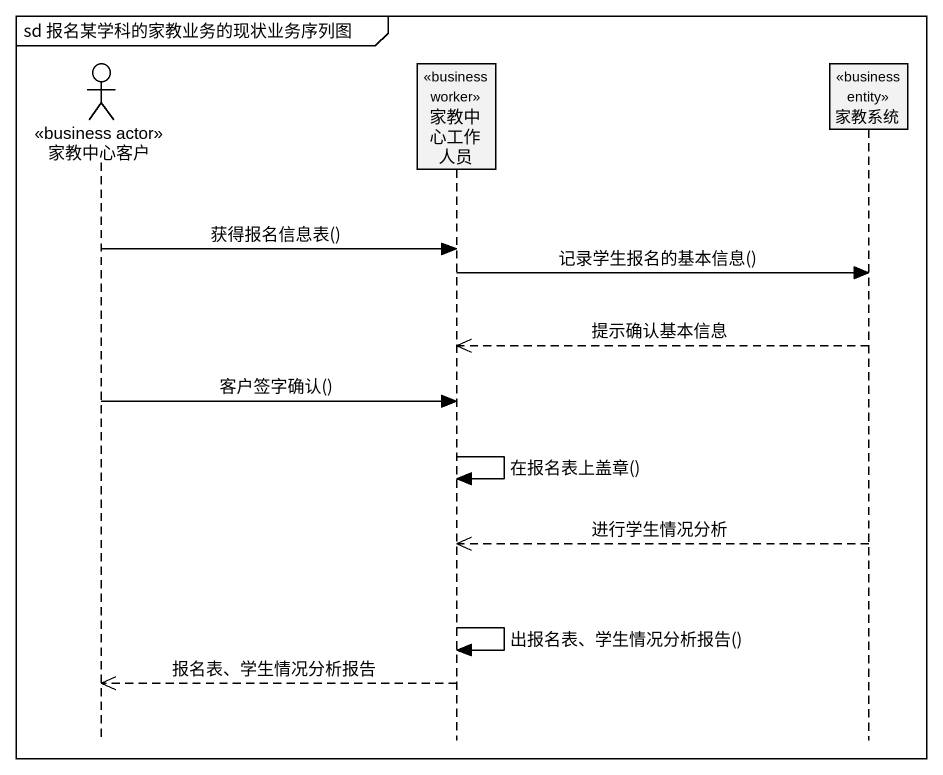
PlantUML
@startuml
mainframe sd 报名某学科的家教业务的现状业务序列图
hide footbox
actor 家教中心客户 <<business actor>>
participant 家教中心工作人员 <<business worker>>
participant 家教系统 <<business entity>>

家教中心客户 -> 家教中心工作人员 : 获得报名信息表()
家教中心工作人员 -> 家教系统 : 记录学生报名的基本信息()
家教系统 -->> 家教中心工作人员 : 提示确认基本信息
家教中心客户 -> 家教中心工作人员 : 客户签字确认()
家教中心工作人员 -> 家教中心工作人员 : 在报名表上盖章()
家教系统 -->> 家教中心工作人员 : 进行学生情况分析
家教中心工作人员 -> 家教中心工作人员 : 出报名表、学生情况分析报告()
家教中心工作人员 -->> 家教中心客户 : 报名表、学生情况分析报告
@enduml
